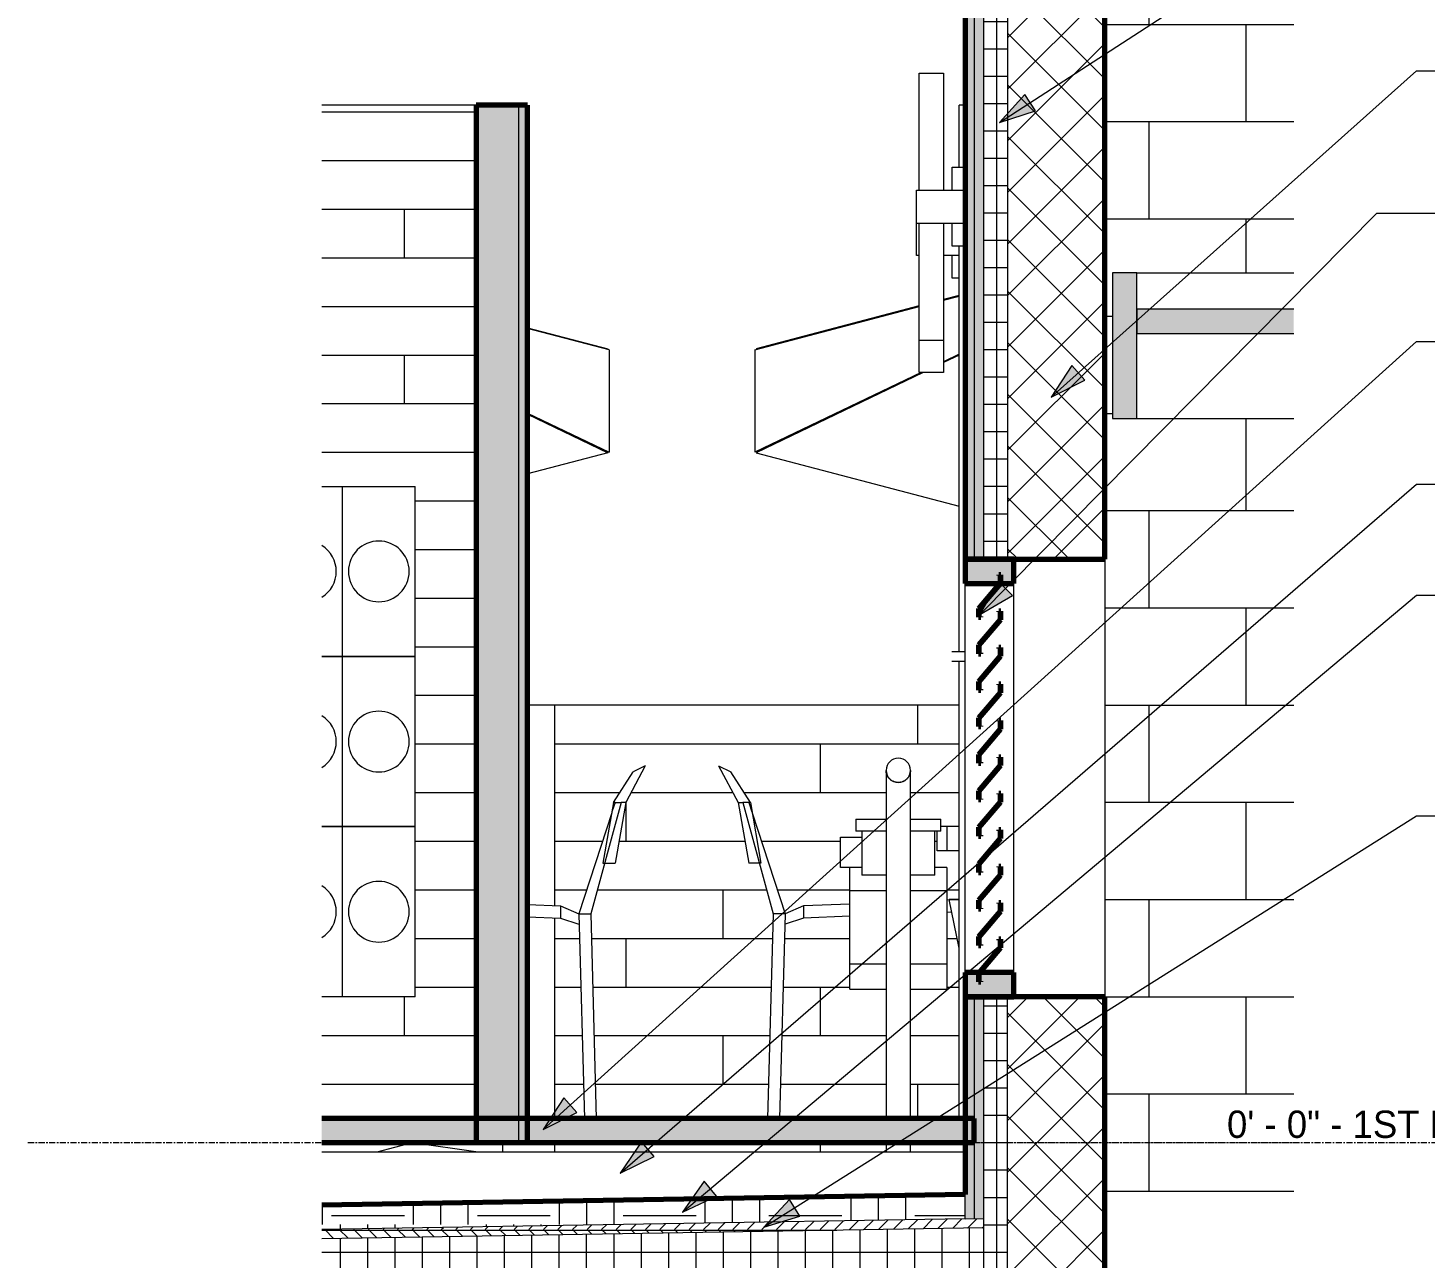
# Model space of a CAD drawing. Header units: inches. Extents: x 9847 to 10638, y -160 to 464.
# Drawn here: x 10029.3 to 10144.3, y -9.5 to 91.7 of the extents above; entities that cross this region are included whole.
import ezdxf

# ---------------------------------------------------------------- set-up
doc = ezdxf.new("R2010")
doc.units = ezdxf.units.IN
doc.header["$MEASUREMENT"] = 0
doc.linetypes.add('Aligning Line 1_8_', pattern=[0.25, 0.125, -0.125])
doc.linetypes.add('Grid Line 1_2_', pattern=[0.875, 0.5, -0.125, 0.125, -0.125])
for name, color, linetype, lineweight in [('0-2', 250, 'Continuous', 5), ('A-DOOR-3', 50, 'Continuous', 18), ('A-DOOR-4', 31, 'Continuous', 9), ('A-FLOR-1', 192, 'Continuous', 70), ('A-FLOR-2', 55, 'Continuous', 18), ('A-FLOR-3', 123, 'Continuous', 18), ('A-FLOR-LEVL', 51, 'Continuous', 9), ('A-FLOR-LEVL-1', 51, 'Grid Line 1_2_', 9), ('A-FLOR-MCUT', 51, 'Continuous', 18), ('A-FLOR-PATT-1', 8, 'Continuous', 9), ('A-GENM-1', 8, 'Continuous', 9), ('A-GLAZ-1', 55, 'Continuous', 18), ('A-GLAZ-CWMG-1', 8, 'Continuous', 9), ('A-GLAZ-CWMG-2', 50, 'Continuous', 9), ('A-GLAZ-CWMG-3', 51, 'Continuous', 70), ('A-WALL', 113, 'Continuous', 18), ('A-WALL-1', 55, 'Continuous', 18), ('A-WALL-3', 251, 'Continuous', 5), ('A-WALL-5', 23, 'Continuous', 18), ('A-WALL-6', 243, 'Continuous', 5), ('A-WALL-8', 113, 'Continuous', 70), ('A-WALL-PATT-1', 8, 'Continuous', 9), ('A-WALL-PATT-2', 111, 'Continuous', 9), ('C-TOPO', 7, 'Continuous', 9), ('C-TOPO-1', 7, 'Continuous', 70), ('C-TOPO-2', 8, 'Continuous', 9), ('E-ELEC-FIXT-1', 8, 'Continuous', 9), ('E-LITE-EQPM-1', 8, 'Continuous', 9), ('G-ANNO-SYMB', 111, 'Aligning Line 1_8_', 9), ('G-ANNO-TEXT', 231, 'Continuous', 9), ('G-IMPT', 8, 'Continuous', 9), ('L-SITE-1', 7, 'Continuous', 9), ('Q-SPCQ-1', 8, 'Continuous', 9), ('S-STRS-1', 135, 'Continuous', 5), ('S-STRS-2', 7, 'Continuous', 9)]:
    doc.layers.add(name, color=color, linetype=linetype, lineweight=lineweight)
doc.styles.add('Century Gothic', font='ufonts.com_century-gothic.ttf', dxfattribs={"height": 2.25})
pattern_1 = [(0, (11092.3145, 72), (0, 2.25), []), (90, (11092.3145, 72), (-2.25, 1e-16), [])]

# ---------------------------------------------------------------- blocks, each defined once
blk = doc.blocks.new('CTR  - Topography_rvt-2-BUILDING SECTION - EAST_WEST - LOOKING NORTH - Callout 2')
at = {"layer": 'C-TOPO'}
h = blk.add_hatch(dxfattribs=at)
h.set_pattern_fill('FP_1', color=256, style=0, pattern_type=2)
h.set_pattern_definition([(0, (10995.947, 72), (6, 6), [6, -6]), (0, (10995.947, 74.25), (6, 6), [6, -6]), (0, (10995.947, 76.5), (6, 6), [6, -6]), (90, (10996.697, 77.25), (-6, 6), [6, -6]), (90, (10998.947, 77.25), (-6, 6), [6, -6]), (90, (11001.197, 77.25), (-6, 6), [6, -6])])
h.paths.add_polyline_path([(10037.13, -147.39), (10037.13, -138.01), (9957.16, -138.01), (9957.16, -147.39)], flags=0)
at = {"layer": 'C-TOPO-1'}
blk.add_line((9957.16, -138.01), (10037.13, -138.01), dxfattribs=at)
at = {"layer": 'C-TOPO-2'}
for p, q in [((9961.7, -0.75), (9964.61, 0)), ((9964.61, 0), (9970.02, -0.75)), ((10037.13, -138.01), (9957.16, -138.01))]:
    blk.add_line(p, q, dxfattribs=at)
blk = doc.blocks.new('CTR - 1st Phase -Stairs _ Elevators_rvt-2-BUILDING SECTION - EAST_WEST - LOOKING NORTH - Callout 2')
at = {"layer": 'A-WALL-PATT-1'}
h = blk.add_hatch(dxfattribs=at)
h.set_pattern_fill('FP_17', color=256, style=0, pattern_type=2)
h.set_pattern_definition([(0, (10241.589, -140), (0, 8), []), (90, (10241.589, -140), (-8, 8), [8, -8])])
h.paths.add_polyline_path([(10021.59, -4), (10037.13, -4), (10037.13, 59.57), (10022.21, 59.57), (10022.21, 71.57), (10037.13, 71.57), (10037.13, 197), (10022.21, 197), (10022.21, 209), (10037.13, 209), (10037.13, 372), (10021.59, 372), (10021.59, 0.65)], flags=0)
at = {"layer": 'S-STRS-1'}
for points in [[(10022.21, 59.57), (10024.21, 59.57), (10024.21, 71.57), (10022.21, 71.57), (10022.21, 66.57)], [(10037.13, 66.57), (10037.13, 68.57), (10024.21, 68.57), (10024.21, 66.57)]]:
    blk.add_hatch(color=256, dxfattribs=at).paths.add_polyline_path(points, flags=0)
at = {"layer": 'A-WALL-1'}
blk.add_line((10021.59, -4), (10037.13, -4), dxfattribs=at)
at = {"layer": 'S-STRS-2'}
for p, q in [((10024.21, 71.57), (10022.21, 71.57)), ((10022.21, 71.57), (10022.21, 59.57)), ((10024.21, 59.57), (10024.21, 71.57)), ((10024.21, 71.57), (10037.13, 71.57)), ((10037.13, 68.57), (10024.21, 68.57)), ((10024.21, 68.57), (10024.21, 66.57)), ((10024.21, 66.57), (10037.13, 66.57)), ((10022.21, 59.57), (10024.21, 59.57)), ((10024.21, 59.57), (10037.13, 59.57))]:
    blk.add_line(p, q, dxfattribs=at)
blk = doc.blocks.new('Outdoor Table01 - 02ZUTB01_dwg-1294291-BUILDING SECTION - EAST_WEST - LOOKING NORTH - Callout 2')
at = {"layer": 'G-IMPT'}
for p, q in [((9974.09, 67.04), (9980.68, 65.31)), ((9974.09, 67.04), (9980.68, 65.31)), ((9980.79, 65.24), (9974.09, 67)), ((9980.79, 65.24), (9980.79, 56.82)), ((9974.09, 60.03), (9980.79, 56.82)), ((9974.09, 59.93), (9980.68, 56.75)), ((9980.68, 56.75), (9974.09, 55.02)), ((9981.16, 28), (9982.77, 30.5)), ((9983.77, 31), (9982.16, 28)), ((9983.77, 31), (9982.77, 30.5)), ((9981.79, 28), (9979.29, 18.83)), ((9981.16, 28), (9980.29, 23)), ((9981.29, 28), (9981.03, 27.21)), ((9981.29, 28), (9981.16, 28)), ((9981.29, 28), (9981.79, 28)), ((9982.16, 28), (9981.29, 23)), ((9982.16, 28), (9981.79, 28)), ((9981.01, 27.15), (9978.29, 18.83)), ((9980.29, 23), (9980.35, 23)), ((9980.43, 23), (9981.29, 23)), ((9974.09, 19.59), (9976.79, 19.48)), ((9974.09, 18.59), (9976.79, 18.48)), ((9976.79, 19.48), (9978.29, 18.83)), ((9976.79, 19.48), (9976.79, 18.48)), ((9976.79, 18.48), (9978.31, 17.98)), ((9978.29, 18.83), (9978.76, 2)), ((9978.29, 18.83), (9979.29, 18.83)), ((9979.29, 18.83), (9979.74, 2))]:
    blk.add_line(p, q, dxfattribs=at)
blk = doc.blocks.new('Outdoor Table01 - Outdoor Table01-1294297-BUILDING SECTION - EAST_WEST - LOOKING NORTH - Callout 2')
blk.add_blockref('Outdoor Table01 - 02ZUTB01_dwg-1294291-BUILDING SECTION - EAST_WEST - LOOKING NORTH - Callout 2', (0, 0))
blk = doc.blocks.new('Outdoor Table01 - 02ZUTB01_dwg-V3-BUILDING SECTION - EAST_WEST - LOOKING NORTH - Callout 2')
at = {"layer": 'G-IMPT'}
for p, q in [((10009.59, 69.7), (10008.31, 69.36)), ((10009.59, 69.68), (10008.31, 69.35)), ((10008.31, 69.32), (10009.59, 69.66)), ((9992.79, 65.24), (10006.31, 68.8)), ((10006.31, 68.84), (9992.9, 65.31)), ((10006.31, 68.82), (9992.9, 65.31)), ((9992.79, 65.24), (9992.79, 56.82)), ((10009.59, 64.87), (10008.31, 64.25)), ((10009.59, 64.8), (10008.31, 64.18)), ((10006.48, 63.37), (9992.79, 56.82)), ((10006.64, 63.37), (9992.9, 56.75)), ((9992.9, 56.75), (10009.59, 52.36)), ((9989.8, 31), (9990.8, 30.5)), ((9989.8, 31), (9991.42, 28)), ((9992.42, 28), (9990.8, 30.5)), ((9991.42, 28), (9992.29, 23)), ((9991.42, 28), (9991.79, 28)), ((9992.29, 28), (9991.79, 28)), ((9991.79, 28), (9994.29, 18.83)), ((9992.29, 28), (9992.55, 27.21)), ((9992.29, 28), (9992.42, 28)), ((9992.42, 28), (9993.29, 23)), ((9992.57, 27.15), (9995.29, 18.83)), ((10007.79, 24), (10007.79, 25.63)), ((10008.61, 26), (10008.09, 26)), ((10009.59, 26), (10008.61, 26)), ((10008.61, 24), (10008.61, 26)), ((9993.15, 23), (9992.29, 23)), ((9993.29, 23), (9993.23, 23)), ((10008.61, 24), (10007.79, 24)), ((10009.59, 24), (10008.61, 24)), ((10000.59, 19.63), (9996.79, 19.48)), ((10009.59, 19.99), (10008.59, 19.95)), ((10009.59, 16), (10008.79, 20)), ((10009.59, 20), (10008.79, 20)), ((9994.29, 18.83), (9993.84, 2)), ((9995.29, 18.83), (9994.29, 18.83)), ((9995.29, 18.83), (9994.82, 2)), ((9996.79, 18.48), (9995.27, 17.98)), ((9996.79, 19.48), (9995.29, 18.83)), ((9996.79, 19.48), (9996.79, 18.48)), ((10000.59, 18.63), (9996.79, 18.48)), ((10009, 18.97), (10008.59, 18.95))]:
    blk.add_line(p, q, dxfattribs=at)
blk = doc.blocks.new('Outdoor Table01 - Outdoor Table01-1899970-BUILDING SECTION - EAST_WEST - LOOKING NORTH - Callout 2')
blk.add_blockref('Outdoor Table01 - 02ZUTB01_dwg-V3-BUILDING SECTION - EAST_WEST - LOOKING NORTH - Callout 2', (0, 0))
blk = doc.blocks.new('Door-Passage-Single-Full_Lite - 1-1770590-BUILDING SECTION - EAST_WEST - LOOKING NORTH - Callout 2')
at = {"layer": 'A-DOOR-4'}
for p, q in [((10010.09, 40.39), (10009.59, 40.39)), ((10009.59, 39.61), (10010.09, 39.61))]:
    blk.add_line(p, q, dxfattribs=at)
at = {"layer": 'A-DOOR-4', "flags": 128}
for points in [[(10009.59, 40.39), (10009.3, 40.39), (10009.09, 40.39), (10009, 40.39), (10009, 40.39)], [(10009, 39.61), (10009.08, 39.61), (10009.29, 39.61), (10009.58, 39.61), (10009.59, 39.61)]]:
    blk.add_lwpolyline(points, dxfattribs=at)
blk = doc.blocks.new('_THE_ WINDOW _ DOOR - Window - 1st Floor-2113386-BUILDING SECTION - EAST_WEST - LOOKING NORTH - Callout 2')
at = {"layer": 'A-GLAZ-1'}
for p, q in [((10009.59, 80.25), (10009.59, 85.37)), ((10010.09, 85.37), (10009.59, 85.37)), ((10009.59, 40.39), (10009.59, 73.75)), ((10009.59, 2), (10009.59, 39.61))]:
    blk.add_line(p, q, dxfattribs=at)
blk = doc.blocks.new('Rectangular Mullion - louver-2010907-BUILDING SECTION - EAST_WEST - LOOKING NORTH - Callout 2')
at = {"layer": 'A-GLAZ-CWMG-2'}
blk.add_hatch(color=256, dxfattribs=at).paths.add_polyline_path([(10011.24, 14), (10011.33, 14), (10013.04, 16.02), (10013.04, 16.73), (10012.86, 16.73), (10012.86, 16.67), (10012.98, 16.67), (10012.98, 16.05), (10011.59, 14.41)], flags=0)
at = {"layer": 'A-GLAZ-CWMG-3'}
for p, q in [((10013.04, 16.73), (10012.86, 16.73)), ((10012.86, 16.73), (10012.86, 16.67)), ((10012.86, 16.67), (10012.98, 16.67)), ((10012.98, 16.67), (10012.98, 16.05)), ((10013.04, 16.02), (10013.04, 16.73)), ((10012.98, 16.05), (10011.2, 13.95)), ((10011.26, 13.92), (10013.04, 16.02)), ((10011.2, 13.95), (10011.2, 13.23)), ((10011.26, 13.3), (10011.26, 13.92)), ((10011.2, 13.23), (10011.39, 13.23)), ((10011.39, 13.3), (10011.26, 13.3)), ((10011.39, 13.23), (10011.39, 13.3))]:
    blk.add_line(p, q, dxfattribs=at)
blk = doc.blocks.new('Rectangular Mullion - louver-2010908-BUILDING SECTION - EAST_WEST - LOOKING NORTH - Callout 2')
at = {"layer": 'A-GLAZ-CWMG-2'}
blk.add_hatch(color=256, dxfattribs=at).paths.add_polyline_path([(10011.2, 31.23), (10011.39, 31.23), (10011.39, 31.3), (10011.26, 31.3), (10011.26, 31.92), (10013.04, 34.02), (10013.04, 34.73), (10012.86, 34.73), (10012.86, 34.67), (10012.98, 34.67), (10012.98, 34.05), (10011.2, 31.95), (10011.2, 31.84)], flags=0)
at = {"layer": 'A-GLAZ-CWMG-3'}
for p, q in [((10013.04, 34.73), (10012.86, 34.73)), ((10012.86, 34.73), (10012.86, 34.67)), ((10012.86, 34.67), (10012.98, 34.67)), ((10012.98, 34.67), (10012.98, 34.05)), ((10013.04, 34.02), (10013.04, 34.73)), ((10012.98, 34.05), (10011.2, 31.95)), ((10011.26, 31.92), (10013.04, 34.02)), ((10011.2, 31.95), (10011.2, 31.23)), ((10011.2, 31.23), (10011.39, 31.23)), ((10011.26, 31.3), (10011.26, 31.92)), ((10011.39, 31.3), (10011.26, 31.3)), ((10011.39, 31.23), (10011.39, 31.3))]:
    blk.add_line(p, q, dxfattribs=at)
blk = doc.blocks.new('Rectangular Mullion - Louver Frame-2010909-BUILDING SECTION - EAST_WEST - LOOKING NORTH - Callout 2')
at = {"layer": 'A-GLAZ-CWMG-2'}
blk.add_hatch(color=256, dxfattribs=at).paths.add_polyline_path([(10013.59, 12), (10014.09, 12), (10014.09, 14), (10010.09, 14), (10010.09, 12), (10012.14, 12)], flags=0)
at = {"layer": 'A-GLAZ-CWMG-3'}
for p, q in [((10010.09, 14), (10010.09, 12)), ((10014.09, 14), (10010.09, 14)), ((10014.09, 12), (10014.09, 14)), ((10010.09, 12), (10014.09, 12))]:
    blk.add_line(p, q, dxfattribs=at)
blk = doc.blocks.new('Rectangular Mullion - Louver Frame-2010910-BUILDING SECTION - EAST_WEST - LOOKING NORTH - Callout 2')
at = {"layer": 'A-GLAZ-CWMG-2'}
blk.add_hatch(color=256, dxfattribs=at).paths.add_polyline_path([(10011.09, 46), (10014.09, 46), (10014.09, 48), (10010.09, 48), (10010.09, 46)], flags=0)
at = {"layer": 'A-GLAZ-CWMG-3'}
for p, q in [((10010.09, 48), (10010.09, 46)), ((10014.09, 48), (10010.09, 48)), ((10014.09, 46), (10014.09, 48)), ((10010.09, 46), (10014.09, 46))]:
    blk.add_line(p, q, dxfattribs=at)
blk = doc.blocks.new('Rectangular Mullion - Louver Frame-2010916-BUILDING SECTION - EAST_WEST - LOOKING NORTH - Callout 2')
at = {"layer": 'A-GLAZ-CWMG-1'}
for p, q in [((10010.09, 15), (10010.09, 18)), ((10014.09, 15), (10014.09, 18))]:
    blk.add_line(p, q, dxfattribs=at)
blk = doc.blocks.new('Rectangular Mullion - Louver Frame-2010917-BUILDING SECTION - EAST_WEST - LOOKING NORTH - Callout 2')
at = {"layer": 'A-GLAZ-CWMG-1'}
for p, q in [((10010.09, 14), (10010.09, 15)), ((10014.09, 14), (10014.09, 15))]:
    blk.add_line(p, q, dxfattribs=at)
blk = doc.blocks.new('Rectangular Mullion - Louver Frame-2010919-BUILDING SECTION - EAST_WEST - LOOKING NORTH - Callout 2')
at = {"layer": 'A-GLAZ-CWMG-1'}
for p, q in [((10010.09, 45), (10010.09, 46)), ((10014.09, 45), (10014.09, 46))]:
    blk.add_line(p, q, dxfattribs=at)
blk = doc.blocks.new('VISA-OW2400-02-SASS - OW2400-L30K-MVOLT-2031435-BUILDING SECTION - EAST_WEST - LOOKING NORTH - Callout 2')
at = {"layer": 'E-LITE-EQPM-1'}
for p, q in [((10006.31, 88), (10008.31, 88)), ((10006.31, 78.38), (10006.31, 88)), ((10008.31, 88), (10008.31, 78.38)), ((10009.03, 80.25), (10010.09, 80.25)), ((10009.03, 78.38), (10009.03, 80.25)), ((10006.09, 78.38), (10010.09, 78.38)), ((10006.09, 75.63), (10006.09, 78.38)), ((10010.09, 75.63), (10006.09, 75.63)), ((10006.31, 66), (10006.31, 75.63)), ((10008.31, 75.63), (10008.31, 66)), ((10009.03, 73.75), (10009.03, 75.63)), ((10010.09, 73.75), (10009.03, 73.75)), ((10008.31, 66), (10006.31, 66))]:
    blk.add_line(p, q, dxfattribs=at)
blk = doc.blocks.new('VISA-OW2400-02-SASS - OW2400-L30K-MVOLT-V4-BUILDING SECTION - EAST_WEST - LOOKING NORTH - Callout 2')
at = {"layer": 'E-LITE-EQPM-1'}
for p, q in [((10006.09, 73), (10006.09, 75.63)), ((10006.31, 73), (10006.09, 73)), ((10009.59, 73), (10008.31, 73)), ((10009.03, 71.12), (10009.03, 73)), ((10009.59, 71.12), (10009.03, 71.12)), ((10006.31, 63.37), (10006.31, 66)), ((10008.31, 66), (10008.31, 63.37)), ((10008.31, 63.37), (10006.31, 63.37))]:
    blk.add_line(p, q, dxfattribs=at)
blk = doc.blocks.new('Electric Meter - Electric Meter-2079184-BUILDING SECTION - EAST_WEST - LOOKING NORTH - Callout 2')
at = {"layer": 'E-ELEC-FIXT-1'}
for p, q in [((9957.16, 26), (9958.84, 26)), ((9958.84, 12), (9958.84, 26)), ((9958.84, 12), (9957.16, 12))]:
    blk.add_line(p, q, dxfattribs=at)
for start, end in [(0, 58.0751), (301.9249, 360)]:
    blk.add_arc((9955.84, 19), 2.5, start, end, dxfattribs=at)
blk = doc.blocks.new('Electric Meter - Electric Meter-V5-BUILDING SECTION - EAST_WEST - LOOKING NORTH - Callout 2')
at = {"layer": 'E-ELEC-FIXT-1'}
for p, q in [((9958.84, 26), (9964.84, 26)), ((9958.84, 12), (9958.84, 26)), ((9964.84, 12), (9964.84, 26)), ((9964.84, 12), (9958.84, 12))]:
    blk.add_line(p, q, dxfattribs=at)
for start, end in [(0, 180), (180, 360)]:
    blk.add_arc((9961.84, 19), 2.5, start, end, dxfattribs=at)
blk = doc.blocks.new('gas_meter_manifold_5854 - Plumbing Gas Meter 3d Manifolded-2102305-BUILDING SECTION - EAST_WEST - LOOKING NORTH - Callout 2')
at = {"layer": 'A-GENM-1'}
for p, q in [((10003.59, 30.63), (10003.59, 2)), ((10005.59, 2), (10005.59, 30.63)), ((10003.59, 0), (10003.59, -0.75)), ((10005.59, -0.75), (10005.59, 0))]:
    blk.add_line(p, q, dxfattribs=at)
for start, end in [(90, 270), (270, 90)]:
    blk.add_arc((10004.59, 30.63), 1, start, end, dxfattribs=at)
for points, knots in [([(10003.61, 30.4), (10003.61, 30.42), (10003.59, 30.5), (10003.59, 30.58), (10003.59, 30.63)], [0.828653, 0.828653, 0.828653, 0.828653, 0.875, 1, 1, 1, 1]), ([(10003.86, 29.95), (10003.86, 29.95), (10003.84, 29.96), (10003.82, 29.99), (10003.79, 30.02), (10003.76, 30.07), (10003.72, 30.14), (10003.68, 30.22), (10003.65, 30.29), (10003.63, 30.33), (10003.63, 30.35)], [0.4670868, 0.4670868, 0.4670868, 0.4670868, 0.46875, 0.5, 0.53125, 0.5625, 0.625, 0.6875, 0.75, 0.7881027, 0.7881027, 0.7881027, 0.7881027]), ([(10003.78, 30.04), (10003.79, 30.04), (10003.8, 30.02), (10003.82, 29.99), (10003.84, 29.97), (10003.84, 29.97)], [0.45770099, 0.45770099, 0.45770099, 0.45770099, 0.46428571, 0.5, 0.51997762, 0.51997762, 0.51997762, 0.51997762]), ([(10004.04, 29.8), (10004.03, 29.8), (10004, 29.82), (10003.96, 29.85), (10003.93, 29.88), (10003.91, 29.89), (10003.91, 29.9)], [0.3172755, 0.3172755, 0.3172755, 0.3172755, 0.34375, 0.375, 0.40625, 0.4209372, 0.4209372, 0.4209372, 0.4209372]), ([(10005.27, 29.9), (10005.26, 29.89), (10005.24, 29.88), (10005.21, 29.85), (10005.17, 29.82), (10005.15, 29.8), (10005.13, 29.8)], [0.5790628, 0.5790628, 0.5790628, 0.5790628, 0.59375, 0.625, 0.65625, 0.6827245, 0.6827245, 0.6827245, 0.6827245]), ([(10005.55, 30.35), (10005.54, 30.33), (10005.53, 30.29), (10005.5, 30.22), (10005.46, 30.14), (10005.42, 30.07), (10005.38, 30.02), (10005.35, 29.99), (10005.33, 29.96), (10005.32, 29.95), (10005.32, 29.95)], [0.2118973, 0.2118973, 0.2118973, 0.2118973, 0.25, 0.3125, 0.375, 0.4375, 0.46875, 0.5, 0.53125, 0.5329132, 0.5329132, 0.5329132, 0.5329132]), ([(10005.33, 29.97), (10005.34, 29.97), (10005.36, 30), (10005.38, 30.02), (10005.39, 30.04)], [0.48002238, 0.48002238, 0.48002238, 0.48002238, 0.5, 0.54229901, 0.54229901, 0.54229901, 0.54229901]), ([(10005.59, 30.63), (10005.59, 30.58), (10005.58, 30.5), (10005.56, 30.42), (10005.56, 30.4)], [0, 0, 0, 0, 0.125, 0.171347, 0.171347, 0.171347, 0.171347]), ([(10003.92, 29.88), (10003.93, 29.88), (10003.95, 29.86), (10003.98, 29.83), (10004.02, 29.81), (10004.03, 29.8)], [0.59379387, 0.59379387, 0.59379387, 0.59379387, 0.60714286, 0.64285714, 0.67618781, 0.67618781, 0.67618781, 0.67618781]), ([(10004.27, 29.68), (10004.26, 29.69), (10004.23, 29.7), (10004.19, 29.72), (10004.15, 29.74), (10004.12, 29.75), (10004.11, 29.76)], [0.17113614, 0.17113614, 0.17113614, 0.17113614, 0.1875, 0.21875, 0.25, 0.27081669, 0.27081669, 0.27081669, 0.27081669]), ([(10004.59, 29.63), (10004.55, 29.63), (10004.47, 29.64), (10004.39, 29.65), (10004.34, 29.66), (10004.34, 29.66)], [0, 0, 0, 0, 0.0625, 0.125, 0.1325321, 0.1325321, 0.1325321, 0.1325321]), ([(10004.83, 29.66), (10004.83, 29.66), (10004.79, 29.65), (10004.71, 29.64), (10004.63, 29.63), (10004.59, 29.63)], [0.8674679, 0.8674679, 0.8674679, 0.8674679, 0.875, 0.9375, 1, 1, 1, 1]), ([(10005.07, 29.76), (10005.05, 29.75), (10005.03, 29.74), (10004.98, 29.72), (10004.94, 29.7), (10004.91, 29.69), (10004.9, 29.69)], [0.72918331, 0.72918331, 0.72918331, 0.72918331, 0.75, 0.78125, 0.8125, 0.82886386, 0.82886386, 0.82886386, 0.82886386]), ([(10005.14, 29.8), (10005.16, 29.81), (10005.19, 29.83), (10005.22, 29.86), (10005.24, 29.88), (10005.25, 29.88)], [0.32381219, 0.32381219, 0.32381219, 0.32381219, 0.35714286, 0.39285714, 0.40620613, 0.40620613, 0.40620613, 0.40620613])]:
    blk.add_open_spline(points, degree=3, knots=knots, dxfattribs=at)
for points in [[(10003.59, 30.63), (10003.59, 30.57), (10003.59, 30.51), (10003.6, 30.45)], [(10003.63, 30.33), (10003.64, 30.31), (10003.65, 30.29), (10003.65, 30.28)], [(10003.68, 30.21), (10003.69, 30.2), (10003.69, 30.19), (10003.7, 30.18)], [(10005.48, 30.18), (10005.48, 30.19), (10005.49, 30.2), (10005.49, 30.21)], [(10005.52, 30.28), (10005.53, 30.29), (10005.54, 30.31), (10005.54, 30.33)], [(10005.57, 30.45), (10005.58, 30.51), (10005.59, 30.57), (10005.59, 30.63)]]:
    blk.add_open_spline(points, degree=3, dxfattribs=at)
blk = doc.blocks.new('Plumbing Gas Meter 3d single - Plumbing Gas Meter 3d single-2101173-BUILDING SECTION - EAST_WEST - LOOKING NORTH - Callout 2')
at = {"layer": 'Q-SPCQ-1'}
for p, q in [((10001.09, 26.63), (10001.09, 25.63)), ((10001.09, 26.63), (10002.09, 26.63)), ((10002.09, 26.63), (10003.59, 26.63)), ((10005.59, 26.63), (10007.09, 26.63)), ((10007.09, 26.63), (10008.09, 26.63)), ((10008.09, 25.63), (10008.09, 26.63)), ((10002.09, 25.63), (10001.09, 25.63)), ((10001.59, 25.63), (10001.59, 22.01)), ((10003.59, 25.63), (10002.09, 25.63)), ((10007.09, 25.63), (10005.59, 25.63)), ((10008.09, 25.63), (10007.09, 25.63)), ((10007.59, 22.01), (10007.59, 25.63)), ((9999.84, 22.63), (9999.84, 25.13)), ((9999.84, 25.13), (10001.59, 25.13)), ((10001.59, 22.63), (9999.84, 22.63)), ((10000.59, 20.72), (10000.59, 22.63)), ((10003.59, 22.01), (10001.59, 22.01)), ((10007.59, 22.01), (10005.59, 22.01)), ((10008.59, 22.63), (10007.59, 22.63)), ((10008.59, 22.63), (10008.59, 20.72)), ((10000.59, 14.69), (10000.59, 20.72)), ((10003.59, 20.72), (10000.59, 20.72)), ((10008.59, 20.72), (10005.59, 20.72)), ((10008.59, 20.72), (10008.59, 14.69)), ((10000.59, 12.63), (10000.59, 14.69)), ((10003.59, 14.69), (10000.59, 14.69)), ((10008.59, 14.69), (10005.59, 14.69)), ((10008.59, 14.69), (10008.59, 12.63)), ((10000.59, 12.63), (10003.59, 12.63)), ((10005.59, 12.63), (10008.59, 12.63))]:
    blk.add_line(p, q, dxfattribs=at)

msp = doc.modelspace()

# ---------------------------------------------------------------- hatches: boundary and pattern name
at = {"layer": 'A-FLOR-3'}
h = msp.add_hatch(color=256, dxfattribs=at)
h.paths.add_polyline_path([(10098.51, 0), (10107.21, 0), (10107.21, 2), (10069.71, 2), (10069.71, 0), (10093.51, 0)], flags=0)
h.paths.add_polyline_path([(10066.21, 0), (10066.21, 2), (10053.52, 2), (10053.52, 0)], flags=0)
at = {"layer": 'A-FLOR-PATT-1'}
h = msp.add_hatch(dxfattribs=at)
h.set_pattern_fill('FP_1', color=256, style=0, pattern_type=2)
h.set_pattern_definition([(0, (11092.3145, 72), (6, 6), [6, -6]), (0, (11092.3145, 74.25), (6, 6), [6, -6]), (0, (11092.3145, 76.5), (6, 6), [6, -6]), (90, (11093.0645, 77.25), (-6, 6), [6, -6]), (90, (11095.3145, 77.25), (-6, 6), [6, -6]), (90, (11097.5645, 77.25), (-6, 6), [6, -6])])
h.paths.add_polyline_path([(10053.52, -7.15), (10106.46, -6.28), (10106.46, -4.27), (10053.52, -5.15), (10053.52, -7)], flags=0)
h = msp.add_hatch(dxfattribs=at)
h.set_pattern_fill('FP_3', color=256, style=0, pattern_type=2)
h.set_pattern_definition([(0, (11092.3145, 72), (0, 1.2), []), (315, (11092.3145, 72), (1.1992531, 0), [1.696, -1.696]), (45, (11092.3145, 72), (1.1992531, 0), [1.696, -1.696])])
h.paths.add_polyline_path([(10053.52, -7.9), (10107.96, -7), (10107.96, -6.25), (10053.52, -7.15), (10053.52, -7.49)], flags=0)
h = msp.add_hatch(dxfattribs=at)
h.set_pattern_fill('FP_4', color=256, style=0, pattern_type=2)
h.set_pattern_definition(pattern_1)
h.paths.add_polyline_path([(10066.21, -17), (10107.96, -17), (10107.96, -7), (10053.52, -7.9), (10053.52, -17), (10062.24, -17)], flags=0)
at = {"layer": 'A-WALL-3'}
h = msp.add_hatch(color=256, dxfattribs=at)
h.paths.add_polyline_path([(10107.21, -6.26), (10107.96, -6.25), (10107.96, 12), (10107.21, 12), (10107.21, -4.27)], flags=0)
h.paths.add_polyline_path([(10107.46, 48), (10107.96, 48), (10107.96, 231.87), (10107.21, 231.87), (10107.21, 48)], flags=0)
at = {"layer": 'A-WALL-5'}
h = msp.add_hatch(color=256, dxfattribs=at)
h.paths.add_polyline_path([(10106.46, -6.28), (10107.21, -6.26), (10107.21, 0), (10106.46, 0), (10106.46, -6.26)], flags=0)
h.paths.add_polyline_path([(10106.46, 2), (10107.21, 2), (10107.21, 12), (10106.46, 12), (10106.46, 9.9)], flags=0)
h.paths.add_polyline_path([(10107.21, 48), (10107.21, 231.87), (10106.46, 231.87), (10106.46, 231.5), (10106.56, 231.5), (10106.56, 230), (10106.46, 230), (10106.46, 48)], flags=0)
msp.add_hatch(color=256, dxfattribs=at).paths.add_polyline_path([(10069.71, 0), (10069.71, 85.37), (10066.21, 85.37), (10066.21, 0)], flags=0)
at = {"layer": 'A-WALL-6'}
msp.add_hatch(color=256, dxfattribs=at).paths.add_polyline_path([(10070.46, 2), (10070.46, 85.37), (10069.71, 85.37), (10069.71, 2), (10070.36, 2)], flags=0)
at = {"layer": 'A-WALL-PATT-1'}
h = msp.add_hatch(dxfattribs=at)
h.set_pattern_fill('FP_6', color=256, style=0, pattern_type=2)
h.set_pattern_definition([(0, (10068.3315, 0.8), (0, 4), []), (90, (10068.3315, 0.8), (-8, 8), [4, -28]), (90, (10084.3315, 4.8), (-8, 8), [4, -28])])
h.paths.add_polyline_path([(10066.21, 2), (10066.21, 85.37), (10053.52, 85.37), (10053.52, 54), (10061.21, 54), (10061.21, 12), (10053.52, 12), (10053.52, 2), (10063.52, 2)], flags=0)
h = msp.add_hatch(dxfattribs=at)
h.set_pattern_fill('FP_9', color=256, style=0, pattern_type=2)
h.set_pattern_definition([(0, (10262.5565, 0.8), (0, 4), []), (90, (10262.5565, 0.8), (-8, 8), [4, -28]), (90, (10278.5565, 4.8), (-8, 8), [4, -28])])
h.paths.add_polyline_path([(10098.51, -0.75), (10099.95, -0.75), (10099.95, 0), (10072.68, 0), (10072.68, -0.75), (10093.51, -0.75)], flags=0)
h.paths.add_polyline_path([(10106.46, -0.75), (10106.46, 0), (10101.95, 0), (10101.95, -0.75), (10103.5, -0.75)], flags=0)
h.paths.add_polyline_path([(10099.95, 2), (10099.95, 12.63), (10096.95, 12.63), (10096.95, 18.63), (10093.16, 18.48), (10091.63, 17.98), (10091.18, 2), (10098.51, 2)], flags=0)
h.paths.add_polyline_path([(10101.95, 2), (10105.96, 2), (10105.96, 16), (10105.36, 18.97), (10104.95, 18.95), (10104.95, 12.63), (10101.95, 12.63), (10101.95, 5.28)], flags=0)
h.paths.add_polyline_path([(10088.16, 2), (10090.21, 2), (10090.66, 18.83), (10089.52, 23), (10088.66, 23), (10087.79, 28), (10086.17, 31), (10087.17, 30.5), (10088.79, 28), (10088.93, 27.15), (10091.66, 18.83), (10093.16, 19.48), (10096.95, 19.63), (10096.95, 22.63), (10096.2, 22.63), (10096.2, 25.13), (10097.95, 25.13), (10097.95, 25.63), (10097.45, 25.63), (10097.45, 26.63), (10099.95, 26.63), (10099.95, 30.63), (10099.99, 30.89), (10100.09, 31.13), (10100.25, 31.34), (10100.45, 31.5), (10100.7, 31.6), (10100.95, 31.63), (10101.21, 31.6), (10101.45, 31.5), (10101.66, 31.34), (10101.82, 31.13), (10101.92, 30.89), (10101.95, 30.63), (10101.95, 26.63), (10104.45, 26.63), (10104.45, 26), (10105.96, 26), (10105.96, 36), (10072.68, 36), (10072.68, 19.5), (10073.16, 19.48), (10074.66, 18.83), (10077.38, 27.15), (10077.53, 28), (10079.14, 30.5), (10080.14, 31), (10078.53, 28), (10077.66, 23), (10076.79, 23), (10075.66, 18.83), (10076.1, 2), (10078.16, 2)], flags=0)
h.paths.add_polyline_path([(10073.52, 2), (10075.13, 2), (10074.68, 17.98), (10073.16, 18.48), (10072.68, 18.5), (10072.68, 2), (10073.16, 2)], flags=0)
h.paths.add_polyline_path([(10104.95, 19.95), (10105.16, 19.96), (10105.16, 20), (10105.96, 20), (10105.96, 24), (10104.16, 24), (10104.16, 25.63), (10103.95, 25.63), (10103.95, 22.63), (10104.95, 22.62), (10104.95, 20)], flags=0)
h.paths.add_polyline_path([(10101.5, 29.8), (10101.61, 29.89), (10101.56, 29.85)], flags=0)
h.paths.add_polyline_path([(10101.84, 30.18), (10101.89, 30.3), (10101.87, 30.25)], flags=0)
at = {"layer": 'A-WALL-PATT-2'}
h = msp.add_hatch(dxfattribs=at)
h.set_pattern_fill('FP_16', color=256, style=0, pattern_type=2)
h.set_pattern_definition([(45, (11092.3145, 72), (-2.12132, 2.12132), []), (135, (11092.3145, 72), (-2.12132, -2.12132), [])])
h.paths.add_polyline_path([(10117.96, -20), (10117.96, 12), (10109.96, 12), (10109.96, -20), (10114.87, -20)], flags=0)
h.paths.add_polyline_path([(10109.96, 48), (10117.96, 48), (10117.96, 372), (10109.96, 372), (10109.96, 56.17)], flags=0)
h = msp.add_hatch(dxfattribs=at)
h.set_pattern_fill('FP_4', color=256, style=0, pattern_type=2)
h.set_pattern_definition(pattern_1)
h.paths.add_polyline_path([(10109.96, -17), (10109.96, 12), (10107.96, 12), (10107.96, -17)], flags=0)
h.paths.add_polyline_path([(10109.96, 48), (10109.96, 231.87), (10107.96, 231.87), (10107.96, 48), (10108.5, 48)], flags=0)
at = {"layer": 'G-ANNO-TEXT'}
for points in [[(10109.29, 83.93), (10112.24, 84.89), (10111.37, 86.24)], [(10113.54, 61.33), (10116.31, 62.73), (10115.24, 63.93)], [(10107.68, 43.46), (10110.36, 45.02), (10109.21, 46.16)], [(10071.75, 1.07), (10074.52, 2.48), (10073.44, 3.68)], [(10078.08, -2.5), (10080.87, -1.14), (10079.82, 0.07)], [(10083.2, -5.73), (10086.01, -4.41), (10084.98, -3.18)], [(10089.89, -6.96), (10092.86, -6.04), (10092, -4.68)]]:
    msp.add_hatch(color=256, dxfattribs=at).paths.add_polyline_path(points, flags=0)

# ---------------------------------------------------------------- linework, layer by layer
at = {"layer": 'A-FLOR-1'}
for p, q in [((10107.21, 2), (10053.52, 2)), ((10107.21, 0), (10107.21, 2)), ((10053.52, 0), (10107.21, 0)), ((10106.46, -4.27), (10053.52, -5.15))]:
    msp.add_line(p, q, dxfattribs=at)
at = {"layer": 'A-FLOR-2'}
for p, q in [((10053.52, -0.75), (10106.46, -0.75)), ((10117.96, -4), (10133.49, -4))]:
    msp.add_line(p, q, dxfattribs=at)
at = {"layer": 'A-FLOR-LEVL-1'}
msp.add_line((10029.34, 0), (10157.67, 0), dxfattribs=at)
at = {"layer": 'A-FLOR-MCUT'}
for p, q in [((10106.46, -6.28), (10106.46, -4.27)), ((10106.46, -6.28), (10053.52, -7.15)), ((10107.96, -7), (10053.52, -7.9))]:
    msp.add_line(p, q, dxfattribs=at)
at = {"layer": 'A-WALL'}
for p, q in [((10109.96, 372), (10109.96, 48)), ((10107.21, 231.87), (10107.21, 48)), ((10107.96, 231.87), (10107.96, 48)), ((10069.71, 85.37), (10069.71, 0)), ((10107.21, 12), (10107.21, -6.26)), ((10107.96, 12), (10107.96, -17)), ((10109.96, -17), (10109.96, 12)), ((10106.46, -6.28), (10107.96, -6.25))]:
    msp.add_line(p, q, dxfattribs=at)
at = {"layer": 'A-WALL-1'}
for p, q in [((10066.21, 85.37), (10053.52, 85.37)), ((10117.96, 48), (10117.96, 12)), ((10105.96, 36), (10070.46, 36)), ((10072.68, 36), (10072.68, 19.5)), ((10072.68, 18.5), (10072.68, 2)), ((10068.43, -0.75), (10068.43, 0)), ((10072.68, 0), (10072.68, -0.75))]:
    msp.add_line(p, q, dxfattribs=at)
at = {"layer": 'A-WALL-8'}
for p, q in [((10117.96, 48), (10117.96, 372)), ((10106.46, 230), (10106.46, 48)), ((10066.21, 85.37), (10066.21, 0)), ((10070.46, 85.37), (10066.21, 85.37)), ((10070.46, 0), (10070.46, 85.37)), ((10106.46, 48), (10117.96, 48)), ((10117.96, 12), (10106.46, 12)), ((10106.46, 12), (10106.46, -4.27)), ((10117.96, -20), (10117.96, 12))]:
    msp.add_line(p, q, dxfattribs=at)
at = {"layer": 'G-ANNO-SYMB'}
msp.add_line((10053.52, 0), (10133.49, 0), dxfattribs=at)
at = {"layer": 'G-ANNO-TEXT'}
for p, q in [((10109.29, 83.93), (10143.6, 106.2)), ((10113.54, 61.33), (10143.6, 88.2)), ((10143.6, 88.2), (10148.83, 88.2)), ((10111.37, 86.24), (10109.29, 83.93)), ((10112.24, 84.89), (10111.37, 86.24)), ((10109.29, 83.93), (10112.24, 84.89)), ((10107.68, 43.46), (10140.35, 76.49)), ((10140.35, 76.49), (10145.58, 76.49)), ((10071.75, 1.07), (10143.6, 65.93)), ((10143.6, 65.93), (10148.83, 65.93)), ((10115.24, 63.93), (10113.54, 61.33)), ((10116.31, 62.73), (10115.24, 63.93)), ((10113.54, 61.33), (10116.31, 62.73)), ((10078.08, -2.5), (10143.6, 54.18)), ((10143.6, 54.18), (10148.83, 54.18)), ((10109.21, 46.16), (10107.68, 43.46)), ((10110.36, 45.02), (10109.21, 46.16)), ((10083.2, -5.73), (10143.6, 45.06)), ((10107.68, 43.46), (10110.36, 45.02)), ((10143.6, 45.06), (10148.83, 45.06)), ((10089.89, -6.96), (10143.6, 26.88)), ((10143.6, 26.88), (10148.83, 26.88)), ((10073.44, 3.68), (10071.75, 1.07)), ((10074.52, 2.48), (10073.44, 3.68)), ((10071.75, 1.07), (10074.52, 2.48)), ((10079.82, 0.07), (10078.08, -2.5)), ((10080.87, -1.14), (10079.82, 0.07)), ((10078.08, -2.5), (10080.87, -1.14)), ((10084.98, -3.18), (10083.2, -5.73)), ((10086.01, -4.41), (10084.98, -3.18)), ((10083.2, -5.73), (10086.01, -4.41)), ((10092, -4.68), (10089.89, -6.96)), ((10092.86, -6.04), (10092, -4.68)), ((10089.89, -6.96), (10092.86, -6.04))]:
    msp.add_line(p, q, dxfattribs=at)

# ---------------------------------------------------------------- block references
at = {"layer": '0-2'}
for name in ['CTR - 1st Phase -Stairs _ Elevators_rvt-2-BUILDING SECTION - EAST_WEST - LOOKING NORTH - Callout 2', 'CTR  - Topography_rvt-2-BUILDING SECTION - EAST_WEST - LOOKING NORTH - Callout 2']:
    msp.add_blockref(name, (96.37, 0), dxfattribs=at)
at = {"layer": 'A-DOOR-3'}
msp.add_blockref('Door-Passage-Single-Full_Lite - 1-1770590-BUILDING SECTION - EAST_WEST - LOOKING NORTH - Callout 2', (96.37, 0), dxfattribs=at)
at = {"layer": 'A-GENM-1'}
msp.add_blockref('gas_meter_manifold_5854 - Plumbing Gas Meter 3d Manifolded-2102305-BUILDING SECTION - EAST_WEST - LOOKING NORTH - Callout 2', (96.37, 0), dxfattribs=at)
at = {"layer": 'A-GLAZ-1'}
msp.add_blockref('_THE_ WINDOW _ DOOR - Window - 1st Floor-2113386-BUILDING SECTION - EAST_WEST - LOOKING NORTH - Callout 2', (96.37, 0), dxfattribs=at)
at = {"layer": 'A-GLAZ-CWMG-1'}
for name, p in [('Rectangular Mullion - Louver Frame-2010910-BUILDING SECTION - EAST_WEST - LOOKING NORTH - Callout 2', (96.37, 0)), ('Rectangular Mullion - Louver Frame-2010919-BUILDING SECTION - EAST_WEST - LOOKING NORTH - Callout 2', (96.37, 0)), ('Rectangular Mullion - louver-2010908-BUILDING SECTION - EAST_WEST - LOOKING NORTH - Callout 2', (96.37, 12)), ('Rectangular Mullion - Louver Frame-2010916-BUILDING SECTION - EAST_WEST - LOOKING NORTH - Callout 2', (96.37, 27)), ('Rectangular Mullion - louver-2010908-BUILDING SECTION - EAST_WEST - LOOKING NORTH - Callout 2', (96.37, 9)), ('Rectangular Mullion - Louver Frame-2010916-BUILDING SECTION - EAST_WEST - LOOKING NORTH - Callout 2', (96.37, 24)), ('Rectangular Mullion - louver-2010908-BUILDING SECTION - EAST_WEST - LOOKING NORTH - Callout 2', (96.37, 6)), ('Rectangular Mullion - Louver Frame-2010916-BUILDING SECTION - EAST_WEST - LOOKING NORTH - Callout 2', (96.37, 21)), ('Rectangular Mullion - louver-2010908-BUILDING SECTION - EAST_WEST - LOOKING NORTH - Callout 2', (96.37, 3)), ('Rectangular Mullion - Louver Frame-2010916-BUILDING SECTION - EAST_WEST - LOOKING NORTH - Callout 2', (96.37, 18)), ('Rectangular Mullion - louver-2010908-BUILDING SECTION - EAST_WEST - LOOKING NORTH - Callout 2', (96.37, 0)), ('Rectangular Mullion - Louver Frame-2010916-BUILDING SECTION - EAST_WEST - LOOKING NORTH - Callout 2', (96.37, 15)), ('Rectangular Mullion - louver-2010907-BUILDING SECTION - EAST_WEST - LOOKING NORTH - Callout 2', (96.37, 15)), ('Rectangular Mullion - Louver Frame-2010916-BUILDING SECTION - EAST_WEST - LOOKING NORTH - Callout 2', (96.37, 12)), ('Rectangular Mullion - louver-2010907-BUILDING SECTION - EAST_WEST - LOOKING NORTH - Callout 2', (96.37, 12)), ('Rectangular Mullion - Louver Frame-2010916-BUILDING SECTION - EAST_WEST - LOOKING NORTH - Callout 2', (96.37, 9)), ('Rectangular Mullion - louver-2010907-BUILDING SECTION - EAST_WEST - LOOKING NORTH - Callout 2', (96.37, 9)), ('Rectangular Mullion - Louver Frame-2010916-BUILDING SECTION - EAST_WEST - LOOKING NORTH - Callout 2', (96.37, 6)), ('Rectangular Mullion - louver-2010907-BUILDING SECTION - EAST_WEST - LOOKING NORTH - Callout 2', (96.37, 6)), ('Rectangular Mullion - Louver Frame-2010916-BUILDING SECTION - EAST_WEST - LOOKING NORTH - Callout 2', (96.37, 3)), ('Rectangular Mullion - louver-2010907-BUILDING SECTION - EAST_WEST - LOOKING NORTH - Callout 2', (96.37, 3)), ('Rectangular Mullion - Louver Frame-2010916-BUILDING SECTION - EAST_WEST - LOOKING NORTH - Callout 2', (96.37, 0)), ('Rectangular Mullion - louver-2010907-BUILDING SECTION - EAST_WEST - LOOKING NORTH - Callout 2', (96.37, 0)), ('Rectangular Mullion - Louver Frame-2010917-BUILDING SECTION - EAST_WEST - LOOKING NORTH - Callout 2', (96.37, 0)), ('Rectangular Mullion - Louver Frame-2010909-BUILDING SECTION - EAST_WEST - LOOKING NORTH - Callout 2', (96.37, 0))]:
    msp.add_blockref(name, p, dxfattribs=at)
at = {"layer": 'E-ELEC-FIXT-1'}
for name, p in [('Electric Meter - Electric Meter-2079184-BUILDING SECTION - EAST_WEST - LOOKING NORTH - Callout 2', (96.37, 28)), ('Electric Meter - Electric Meter-V5-BUILDING SECTION - EAST_WEST - LOOKING NORTH - Callout 2', (96.37, 28)), ('Electric Meter - Electric Meter-2079184-BUILDING SECTION - EAST_WEST - LOOKING NORTH - Callout 2', (96.37, 14)), ('Electric Meter - Electric Meter-V5-BUILDING SECTION - EAST_WEST - LOOKING NORTH - Callout 2', (96.37, 14)), ('Electric Meter - Electric Meter-2079184-BUILDING SECTION - EAST_WEST - LOOKING NORTH - Callout 2', (96.37, 0)), ('Electric Meter - Electric Meter-V5-BUILDING SECTION - EAST_WEST - LOOKING NORTH - Callout 2', (96.37, 0))]:
    msp.add_blockref(name, p, dxfattribs=at)
at = {"layer": 'E-LITE-EQPM-1'}
for name in ['VISA-OW2400-02-SASS - OW2400-L30K-MVOLT-2031435-BUILDING SECTION - EAST_WEST - LOOKING NORTH - Callout 2', 'VISA-OW2400-02-SASS - OW2400-L30K-MVOLT-V4-BUILDING SECTION - EAST_WEST - LOOKING NORTH - Callout 2']:
    msp.add_blockref(name, (96.37, 0), dxfattribs=at)
at = {"layer": 'L-SITE-1'}
for name in ['Outdoor Table01 - Outdoor Table01-1899970-BUILDING SECTION - EAST_WEST - LOOKING NORTH - Callout 2', 'Outdoor Table01 - Outdoor Table01-1294297-BUILDING SECTION - EAST_WEST - LOOKING NORTH - Callout 2']:
    msp.add_blockref(name, (96.37, 0), dxfattribs=at)
at = {"layer": 'Q-SPCQ-1'}
msp.add_blockref('Plumbing Gas Meter 3d single - Plumbing Gas Meter 3d single-2101173-BUILDING SECTION - EAST_WEST - LOOKING NORTH - Callout 2', (96.37, 0), dxfattribs=at)

# ---------------------------------------------------------------- texts
at = {"layer": 'A-FLOR-LEVL', "insert": (10128.01, 2.64), "char_height": 2.25, "width": 32.4967, "attachment_point": 1, "style": 'Century Gothic'}
msp.add_mtext('0\' - 0" - 1ST FLOOR', dxfattribs=at)

doc.saveas('drawing.dxf')
